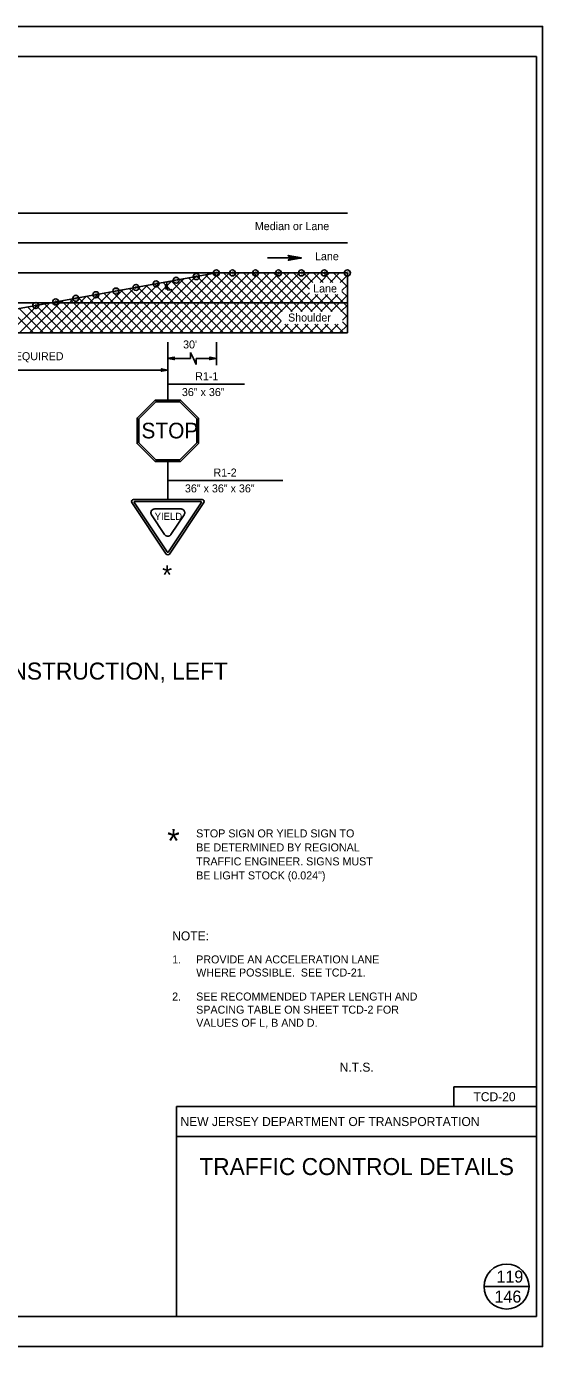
# Model space of a CAD drawing. Extents: x 499945 to 500993, y 499985 to 500645.
# Drawn here: x 500735 to 500993, y 499985 to 500645 of the extents above; entities that cross this region are included whole.
import ezdxf

# ---------------------------------------------------------------- set-up
doc = ezdxf.new("R2010")
doc.units = 0
for name, color, linetype in [('1', 7, 'Continuous'), ('24', 7, 'Continuous'), ('3', 7, 'Continuous'), ('39', 7, 'Continuous'), ('41', 7, 'Continuous'), ('5', 7, 'Continuous'), ('56', 7, 'Continuous'), ('57', 7, 'Continuous'), ('60', 7, 'Continuous'), ('63', 7, 'Continuous')]:
    doc.layers.add(name, color=color, linetype=linetype)

msp = doc.modelspace()

# ---------------------------------------------------------------- linework, layer by layer
at = {"layer": '1'}
for p, q in [((500993, 500645), (499944.83, 500645)), ((500990, 500630), (500000, 500630)), ((500990, 500000), (500990, 500630)), ((500895.45, 500551.71), (500309.39, 500551.71)), ((500895.45, 500536.72), (500309.39, 500536.72)), ((500895.45, 500521.73), (500309.39, 500521.73)), ((500829.94, 500521.73), (500639.31, 500487.36)), ((500781.59, 500491.75), (500807.53, 500517.69)), ((500786.59, 500491.75), (500813.62, 500518.79)), ((500791.58, 500491.75), (500819.72, 500519.89)), ((500796.58, 500491.75), (500825.81, 500520.99)), ((500801.58, 500491.75), (500831.55, 500521.73)), ((500806.57, 500491.75), (500836.55, 500521.73)), ((500833.55, 500491.75), (500807.6, 500517.7)), ((500811.57, 500491.75), (500841.54, 500521.73)), ((500838.55, 500491.75), (500811.83, 500518.47)), ((500843.54, 500491.75), (500816.07, 500519.23)), ((500816.56, 500491.75), (500846.54, 500521.73)), ((500848.54, 500491.75), (500820.3, 500519.99)), ((500821.56, 500491.75), (500851.54, 500521.73)), ((500853.54, 500491.75), (500824.53, 500520.76)), ((500826.56, 500491.75), (500856.53, 500521.73)), ((500858.53, 500491.75), (500828.55, 500521.73)), ((500829.94, 500521.73), (500895.45, 500521.73)), ((500831.55, 500491.75), (500861.53, 500521.73)), ((500863.53, 500491.75), (500833.55, 500521.73)), ((500836.55, 500491.75), (500866.53, 500521.73)), ((500862.4, 500497.87), (500838.55, 500521.73)), ((500841.54, 500491.75), (500871.52, 500521.73)), ((500862.86, 500502.42), (500843.54, 500521.73)), ((500846.54, 500491.75), (500876.52, 500521.73)), ((500867.85, 500502.42), (500848.54, 500521.73)), ((500851.54, 500491.75), (500881.51, 500521.73)), ((500872.85, 500502.42), (500853.54, 500521.73)), ((500877.85, 500502.42), (500858.53, 500521.73)), ((500882.84, 500502.42), (500863.53, 500521.73)), ((500876.57, 500513.69), (500868.52, 500521.73)), ((500878.25, 500517), (500873.52, 500521.73)), ((500883.25, 500517), (500878.52, 500521.73)), ((500881.78, 500517), (500886.51, 500521.73)), ((500888.24, 500517), (500883.51, 500521.73)), ((500886.78, 500517), (500891.51, 500521.73)), ((500895.45, 500514.79), (500888.51, 500521.73)), ((500891.77, 500517), (500895.45, 500520.67)), ((500895.45, 500519.79), (500893.51, 500521.73)), ((500895.45, 500521.73), (500895.45, 500491.75)), ((500763.03, 500503.17), (500770.95, 500511.09)), ((500768.03, 500503.17), (500777.05, 500512.19)), ((500773.03, 500503.17), (500783.15, 500513.29)), ((500793.58, 500491.75), (500773.74, 500511.6)), ((500777.23, 500502.38), (500789.24, 500514.39)), ((500798.58, 500491.75), (500777.97, 500512.36)), ((500780.71, 500500.86), (500795.34, 500515.49)), ((500803.57, 500491.75), (500782.2, 500513.12)), ((500784.09, 500499.24), (500801.43, 500516.59)), ((500808.57, 500491.75), (500786.44, 500513.89)), ((500813.57, 500491.75), (500790.67, 500514.65)), ((500818.56, 500491.75), (500794.9, 500515.41)), ((500823.56, 500491.75), (500799.14, 500516.18)), ((500828.55, 500491.75), (500803.37, 500516.94)), ((500867.2, 500502.42), (500876.55, 500511.77)), ((500892.71, 500512.94), (500895.45, 500515.68)), ((500895.45, 500509.8), (500892.71, 500512.53)), ((500895.45, 500506.74), (500309.39, 500506.74)), ((500726.63, 500491.75), (500740.48, 500505.6)), ((500731.63, 500491.75), (500746.57, 500506.7)), ((500748.62, 500491.75), (500735.64, 500504.73)), ((500736.62, 500491.75), (500752.67, 500507.8)), ((500753.61, 500491.75), (500739.87, 500505.49)), ((500748.35, 500502.01), (500744.11, 500506.25)), ((500752.58, 500502.78), (500748.34, 500507.02)), ((500757.18, 500503.17), (500752.57, 500507.78)), ((500753.04, 500503.17), (500758.76, 500508.9)), ((500762.18, 500503.17), (500756.81, 500508.54)), ((500758.04, 500503.17), (500764.86, 500509.99)), ((500767.17, 500503.17), (500761.04, 500509.31)), ((500772.17, 500503.17), (500765.27, 500510.07)), ((500777.17, 500503.17), (500769.51, 500510.83)), ((500872.19, 500502.42), (500880.69, 500510.92)), ((500877.19, 500502.42), (500885.69, 500510.92)), ((500887.84, 500502.42), (500879.34, 500510.92)), ((500882.19, 500502.42), (500890.69, 500510.92)), ((500892.83, 500502.42), (500884.33, 500510.92)), ((500887.18, 500502.42), (500895.45, 500510.68)), ((500895.45, 500504.8), (500889.33, 500510.92)), ((500892.18, 500502.42), (500895.45, 500505.68)), ((500738.62, 500491.75), (500727.18, 500503.2)), ((500743.62, 500491.75), (500731.41, 500503.96)), ((500741.62, 500491.75), (500752.16, 500502.29)), ((500746.62, 500491.75), (500758.04, 500503.17)), ((500758.61, 500491.75), (500748.35, 500502.01)), ((500751.61, 500491.75), (500763.03, 500503.17)), ((500752.16, 500502.29), (500752.58, 500502.71)), ((500763.6, 500491.75), (500752.58, 500502.78)), ((500756.61, 500491.75), (500768.03, 500503.17)), ((500768.6, 500491.75), (500757.18, 500503.17)), ((500761.61, 500491.75), (500773.03, 500503.17)), ((500773.6, 500491.75), (500762.18, 500503.17)), ((500766.6, 500491.75), (500777.23, 500502.38)), ((500778.59, 500491.75), (500767.17, 500503.17)), ((500771.6, 500491.75), (500780.71, 500500.86)), ((500783.59, 500491.75), (500772.17, 500503.17)), ((500776.59, 500491.75), (500784.09, 500499.24)), ((500788.59, 500491.75), (500777.17, 500503.17)), ((500777.93, 500502.41), (500777.23, 500503.11)), ((500895.45, 500499.8), (500892.94, 500502.31)), ((500892.94, 500498.18), (500895.45, 500500.69)), ((500895.45, 500491.75), (500691.6, 500491.75)), ((500856.53, 500491.75), (500862.4, 500497.62)), ((500861.53, 500491.75), (500865.84, 500496.06)), ((500868.52, 500491.75), (500864.21, 500496.06)), ((500866.53, 500491.75), (500870.84, 500496.06)), ((500873.52, 500491.75), (500869.21, 500496.06)), ((500871.52, 500491.75), (500875.83, 500496.06)), ((500878.52, 500491.75), (500874.2, 500496.06)), ((500876.52, 500491.75), (500880.83, 500496.06)), ((500883.51, 500491.75), (500879.2, 500496.06)), ((500881.51, 500491.75), (500885.83, 500496.06)), ((500888.51, 500491.75), (500884.2, 500496.06)), ((500886.51, 500491.75), (500890.82, 500496.06)), ((500893.51, 500491.75), (500889.19, 500496.06)), ((500891.51, 500491.75), (500895.45, 500495.69)), ((500895.45, 500494.81), (500892.94, 500497.32)), ((500805.69, 500487.2), (500805.69, 500458.17)), ((500829.94, 500487.2), (500829.94, 500475.71)), ((500817.06, 500479.04), (500805.69, 500479.04)), ((500817.06, 500479.04), (500817.06, 500482.04)), ((500817.06, 500482.04), (500818.5, 500479.04)), ((500818.5, 500479.04), (500819.94, 500476.05)), ((500819.94, 500476.05), (500819.94, 500479.04)), ((500829.94, 500479.04), (500819.94, 500479.04)), ((500805.69, 500473.15), (500728.57, 500473.15)), ((500805.69, 500427.5), (500805.69, 500408.5)), ((500990, 500114.84), (500948.66, 500114.84)), ((500948.66, 500114.84), (500948.66, 500105)), ((500990, 500105), (500810, 500105)), ((500810, 500105), (500810, 500000)), ((500990, 500090), (500810, 500090)), ((500975, 500015), (500963.75, 500015)), ((500975, 500015), (500986.25, 500015)), ((500000, 500000), (500990, 500000)), ((500993, 499985), (499944.83, 499985))]:
    msp.add_line(p, q, dxfattribs=at)
msp.add_circle((500975, 500015), 11.25, dxfattribs=at)
at = {"layer": '24'}
msp.add_line((500855.48, 500529.22), (500867.4, 500529.22), dxfattribs=at)
for points in [[(500872.46, 500529.22), (500865.81, 500530.4), (500867.4, 500529.22), (500865.85, 500528.07), (500872.46, 500529.22), (500872.02, 500529.21), (500866, 500530.31), (500867.53, 500529.21), (500866.12, 500528.16), (500871.78, 500529.19), (500871.56, 500529.22), (500866.4, 500530.14), (500867.56, 500529.21), (500866.37, 500528.31), (500871.46, 500529.22), (500871.24, 500529.19), (500866.73, 500530), (500867.61, 500529.22), (500866.71, 500528.41), (500870.6, 500529.19), (500870.22, 500529.19), (500867.07, 500529.84), (500867.68, 500529.24), (500867.02, 500528.58), (500870.16, 500529.22), (500869.8, 500529.24), (500867.43, 500529.65), (500867.88, 500529.19), (500867.39, 500528.74), (500869.47, 500529.22), (500869.14, 500529.26), (500867.71, 500529.53), (500867.95, 500529.21), (500867.56, 500528.85), (500868.97, 500529.22), (500868.04, 500529.44), (500868.17, 500529.19), (500867.76, 500528.94), (500868.73, 500529.19), (500868.12, 500529.34), (500868.38, 500529.14), (500868.08, 500529.02), (500868.38, 500529.21), (500868.22, 500529.24)], [(500805.69, 500479.04), (500809.02, 500478.46), (500808.22, 500479.04), (500809, 500479.62), (500805.69, 500479.04), (500805.91, 500479.05), (500808.92, 500478.5), (500808.16, 500479.05), (500808.86, 500479.58), (500806.03, 500479.06), (500806.14, 500479.04), (500808.72, 500478.59), (500808.14, 500479.05), (500808.74, 500479.5), (500806.19, 500479.04), (500806.3, 500479.06), (500808.56, 500478.65), (500808.12, 500479.04), (500808.57, 500479.45), (500806.63, 500479.06), (500806.81, 500479.06), (500808.39, 500478.74), (500808.08, 500479.03), (500808.41, 500479.36), (500806.85, 500479.04), (500807.02, 500479.03), (500808.21, 500478.83), (500807.98, 500479.06), (500808.23, 500479.29), (500807.19, 500479.04), (500807.35, 500479.03), (500808.07, 500478.89), (500807.95, 500479.05), (500808.14, 500479.23), (500807.44, 500479.04), (500807.91, 500478.93), (500807.84, 500479.06), (500808.04, 500479.19), (500807.56, 500479.06), (500807.86, 500478.98), (500807.74, 500479.08), (500807.88, 500479.14), (500807.74, 500479.05), (500807.81, 500479.03)], [(500829.94, 500479.04), (500826.61, 500479.63), (500827.41, 500479.04), (500826.63, 500478.47), (500829.94, 500479.04), (500829.72, 500479.04), (500826.71, 500479.59), (500827.47, 500479.04), (500826.77, 500478.51), (500829.6, 500479.03), (500829.49, 500479.04), (500826.91, 500479.5), (500827.49, 500479.04), (500826.89, 500478.59), (500829.44, 500479.04), (500829.33, 500479.03), (500827.07, 500479.43), (500827.51, 500479.04), (500827.06, 500478.64), (500829, 500479.03), (500828.82, 500479.03), (500827.24, 500479.35), (500827.55, 500479.05), (500827.22, 500478.72), (500828.78, 500479.04), (500828.61, 500479.05), (500827.42, 500479.26), (500827.65, 500479.03), (500827.4, 500478.8), (500828.44, 500479.04), (500828.28, 500479.06), (500827.56, 500479.2), (500827.68, 500479.04), (500827.49, 500478.86), (500828.19, 500479.04), (500827.72, 500479.15), (500827.79, 500479.03), (500827.59, 500478.9), (500828.07, 500479.03), (500827.77, 500479.1), (500827.9, 500479), (500827.75, 500478.94), (500827.89, 500479.04), (500827.82, 500479.05)], [(500805.69, 500473.15), (500802.37, 500473.74), (500803.16, 500473.15), (500802.39, 500472.57), (500805.69, 500473.15), (500805.47, 500473.15), (500802.46, 500473.7), (500803.23, 500473.14), (500802.52, 500472.62), (500805.35, 500473.13), (500805.24, 500473.15), (500802.66, 500473.61), (500803.24, 500473.14), (500802.65, 500472.69), (500805.19, 500473.15), (500805.08, 500473.13), (500802.83, 500473.54), (500803.27, 500473.15), (500802.82, 500472.75), (500804.76, 500473.13), (500804.57, 500473.13), (500802.99, 500473.46), (500803.3, 500473.16), (500802.97, 500472.83), (500804.54, 500473.15), (500804.36, 500473.16), (500803.17, 500473.36), (500803.4, 500473.13), (500803.16, 500472.91), (500804.2, 500473.15), (500804.03, 500473.17), (500803.32, 500473.3), (500803.44, 500473.14), (500803.24, 500472.97), (500803.94, 500473.15), (500803.48, 500473.26), (500803.55, 500473.13), (500803.34, 500473.01), (500803.83, 500473.13), (500803.52, 500473.21), (500803.65, 500473.11), (500803.5, 500473.05), (500803.65, 500473.14), (500803.57, 500473.16)]]:
    msp.add_lwpolyline(points, dxfattribs=at)
at = {"layer": '3'}
msp.add_lwpolyline([(500799.34, 500458.17), (500790.36, 500449.19), (500790.36, 500436.48), (500799.34, 500427.5), (500812.04, 500427.5), (500821.02, 500436.48), (500821.02, 500449.19), (500812.04, 500458.17), (500799.34, 500458.17)], dxfattribs=at)
at = {"layer": '41'}
msp.add_line((500969.33, 500109.92), (500969.33, 500109.92), dxfattribs=at)
msp.add_lwpolyline([(499944.83, 500645), (500993, 500645), (500993, 499985), (499944.83, 499985)], close=True, dxfattribs=at)
at = {"layer": '5'}
for p, q in [((500805.69, 500466.16), (500844.09, 500466.16)), ((500805.69, 500418), (500863.19, 500418))]:
    msp.add_line(p, q, dxfattribs=at)
at = {"layer": '56'}
for p, q in [((500804.33, 500516.16), (500804.81, 500513.55)), ((500787.7, 500407.02), (500804.9, 500381.22)), ((500788.49, 500408.5), (500822.89, 500408.5)), ((500805.69, 500408.5), (500805.69, 500408.39)), ((500823.68, 500407.02), (500806.48, 500381.22))]:
    msp.add_line(p, q, dxfattribs=at)
msp.add_lwpolyline([(500806.95, 500517.43), (500804.98, 500517.08), (500805.34, 500515.11), (500805.69, 500513.14), (500807.66, 500513.5)], dxfattribs=at)
for centre in [(500799.84, 500516.3), (500809.87, 500518.11), (500819.9, 500519.92), (500829.94, 500521.73), (500838.01, 500521.73), (500849.5, 500521.73), (500860.99, 500521.73), (500872.47, 500521.73), (500883.96, 500521.73), (500895.45, 500521.73), (500769.74, 500510.87), (500779.77, 500512.68), (500789.81, 500514.49), (500739.64, 500505.45), (500749.67, 500507.26), (500759.71, 500509.07)]:
    msp.add_circle(centre, 1.5, dxfattribs=at)
for centre, start, end in [((500788.49, 500407.55), 90, 213.69007), ((500822.89, 500407.55), 326.30998, 90), ((500805.69, 500381.75), 213.69002, 326.30993)]:
    msp.add_arc(centre, 0.949, start, end, dxfattribs=at)
at = {"layer": '57'}
for p, q in [((500805.69, 500458.17), (500805.69, 500458.17)), ((500805.69, 500427.5), (500805.69, 500427.5)), ((500805.69, 500408.5), (500805.69, 500408.5)), ((500805.72, 500380.8), (500805.72, 500380.8))]:
    msp.add_line(p, q, dxfattribs=at)
at = {"layer": '60'}
for points in [[(500811.71, 500428.31), (500820.21, 500436.82), (500820.21, 500448.85), (500811.71, 500457.36), (500799.68, 500457.36), (500791.17, 500448.85), (500791.17, 500436.82), (500799.68, 500428.31)], [(500789.38, 500407.55), (500789.32, 500407.54), (500789.26, 500407.52), (500789.19, 500407.51), (500789.12, 500407.47), (500789.08, 500407.44), (500789.02, 500407.39), (500788.99, 500407.35), (500788.97, 500407.32), (500788.95, 500407.27), (500788.92, 500407.23), (500788.91, 500407.18), (500788.9, 500407.12), (500788.9, 500407.04), (500788.92, 500406.96), (500788.94, 500406.89), (500788.96, 500406.82), (500788.99, 500406.81), (500805.3, 500382.34), (500805.31, 500382.3), (500805.37, 500382.25), (500805.41, 500382.22), (500805.44, 500382.2), (500805.49, 500382.18), (500805.54, 500382.15), (500805.57, 500382.15), (500805.65, 500382.13), (500805.7, 500382.13), (500805.75, 500382.14), (500805.81, 500382.15), (500805.85, 500382.16), (500805.91, 500382.18), (500805.95, 500382.2), (500805.99, 500382.23), (500806.02, 500382.26), (500806.06, 500382.3), (500806.09, 500382.34), (500822.4, 500406.81), (500822.43, 500406.88), (500822.44, 500406.91), (500822.46, 500406.95), (500822.47, 500407), (500822.48, 500407.05), (500822.47, 500407.11), (500822.46, 500407.18), (500822.44, 500407.23), (500822.43, 500407.28), (500822.41, 500407.32), (500822.39, 500407.36), (500822.35, 500407.39), (500822.32, 500407.42), (500822.28, 500407.46), (500822.24, 500407.48), (500822.2, 500407.5), (500822.17, 500407.52), (500822.12, 500407.54), (500822.09, 500407.54), (500822.05, 500407.54), (500822, 500407.55)], [(500799.13, 500403.75), (500798.75, 500403.7), (500798.45, 500403.62), (500798.28, 500403.53), (500798.01, 500403.4), (500797.78, 500403.18), (500797.59, 500402.97), (500797.41, 500402.65), (500797.29, 500402.33), (500797.22, 500401.96), (500797.25, 500401.68), (500797.3, 500401.34), (500797.42, 500401.01), (500797.55, 500400.8), (500804.11, 500390.96), (500804.31, 500390.71), (500804.52, 500390.52), (500804.77, 500390.36), (500804.99, 500390.25), (500805.21, 500390.18), (500805.56, 500390.12), (500805.84, 500390.12), (500806.16, 500390.17), (500806.4, 500390.25), (500806.64, 500390.37), (500806.85, 500390.5), (500807.02, 500390.65), (500807.16, 500390.82), (500807.27, 500390.96), (500813.84, 500400.8), (500813.94, 500401), (500814.01, 500401.18), (500814.08, 500401.36), (500814.13, 500401.62), (500814.14, 500401.9), (500814.12, 500402.15), (500814.07, 500402.4), (500813.96, 500402.65), (500813.85, 500402.88), (500813.69, 500403.09), (500813.52, 500403.26), (500813.34, 500403.4), (500813.13, 500403.54), (500812.93, 500403.62), (500812.69, 500403.7), (500812.41, 500403.76), (500812.26, 500403.75)]]:
    msp.add_lwpolyline(points, close=True, dxfattribs=at)
for centre in [(500799.84, 500516.3), (500809.87, 500518.11), (500819.9, 500519.92), (500829.94, 500521.73), (500838.01, 500521.73), (500849.5, 500521.73), (500860.99, 500521.73), (500872.47, 500521.73), (500883.96, 500521.73), (500895.45, 500521.73), (500769.74, 500510.87), (500779.77, 500512.68), (500789.81, 500514.49), (500739.64, 500505.45), (500749.67, 500507.26), (500759.71, 500509.07)]:
    msp.add_circle(centre, 1.5, dxfattribs=at)

# ---------------------------------------------------------------- texts
at = {"layer": '1'}
for s, height, p in [('VARIES AS REQUIRED', 4, (500695.62, 500478.12)), ('*', 9.59, (500802.84, 500366)), ('*', 11.99, (500805.4, 500231.85)), ('PROVIDE AN ACCELERATION LANE', 4, (500819.87, 500176.56)), ('WHERE POSSIBLE.  SEE TCD-21.', 4, (500819.87, 500170.01)), ('SEE RECOMMENDED TAPER LENGTH AND', 4, (500819.87, 500158.01)), ('SPACING TABLE ON SHEET TCD-2 FOR', 4, (500819.87, 500151.45)), ('VALUES OF L, B AND D.', 4, (500819.87, 500144.89)), ('N.T.S.', 4.5, (500891.56, 500122.44)), ('TCD-20', 4.5, (500958.45, 500107.67)), ('NEW JERSEY DEPARTMENT OF TRANSPORTATION', 4.5, (500812.02, 500095.25)), ('TRAFFIC CONTROL DETAILS', 8.5, (500821.44, 500070.75))]:
    msp.add_text(s, height=height, dxfattribs=at).set_placement(p)
at = {"layer": '39'}
msp.add_text('YIELD', height=3.543, dxfattribs=at).set_placement((500799.13, 500398.31))
at = {"layer": '5'}
for s, height, p in [('Median or Lane', 4, (500849.19, 500543.15)), ('Lane', 4, (500879.25, 500528.11)), ('Lane', 4, (500878.32, 500511.99)), ('Shoulder', 4, (500865.78, 500497.46)), ("30'", 4, (500813.32, 500484.01)), ('R1-1', 4, (500819.35, 500468.13)), ('36" x 36"', 4, (500812.73, 500460.19)), ('R1-2', 4, (500828.5, 500419.97)), ('36" x 36" x 36"', 4, (500814.24, 500412.03)), ('DIVIDED, ENTRANCE RAMP CONSTRUCTION, LEFT', 8.5, (500555.89, 500318.46)), ('STOP SIGN OR YIELD SIGN TO', 4, (500819.87, 500239.56)), ('BE DETERMINED BY REGIONAL', 4, (500819.87, 500232.56)), ('TRAFFIC ENGINEER. SIGNS MUST', 4, (500819.87, 500225.56)), ('BE LIGHT STOCK (0.024")', 4, (500819.87, 500218.56)), ('NOTE:', 4.5, (500807.87, 500188.06)), ('1.', 4, (500807.87, 500176.56)), ('2.', 4, (500807.87, 500158.01)), ('146', 6, (500968.97, 500007))]:
    msp.add_text(s, height=height, dxfattribs=at).set_placement(p)
at = {"layer": '56'}
for p in [(500809.41, 500517.36), (500819.44, 500519.17), (500829.48, 500520.98), (500837.55, 500520.98), (500849.04, 500520.98), (500860.53, 500520.98), (500872.01, 500520.98), (500883.5, 500520.98), (500894.99, 500520.98), (500769.28, 500510.12), (500779.31, 500511.93), (500789.34, 500513.74), (500799.38, 500515.55), (500739.18, 500504.7), (500749.21, 500506.51), (500759.25, 500508.32)]:
    msp.add_text('D', height=1.5, dxfattribs=at).set_placement(p)
at = {"layer": '60'}
msp.add_text('STOP', height=7.807, dxfattribs=at).set_placement((500792.51, 500439.04))
at = {"layer": '63'}
msp.add_text('119', height=6, dxfattribs=at).set_placement((500969.95, 500017))

doc.saveas('drawing.dxf')
